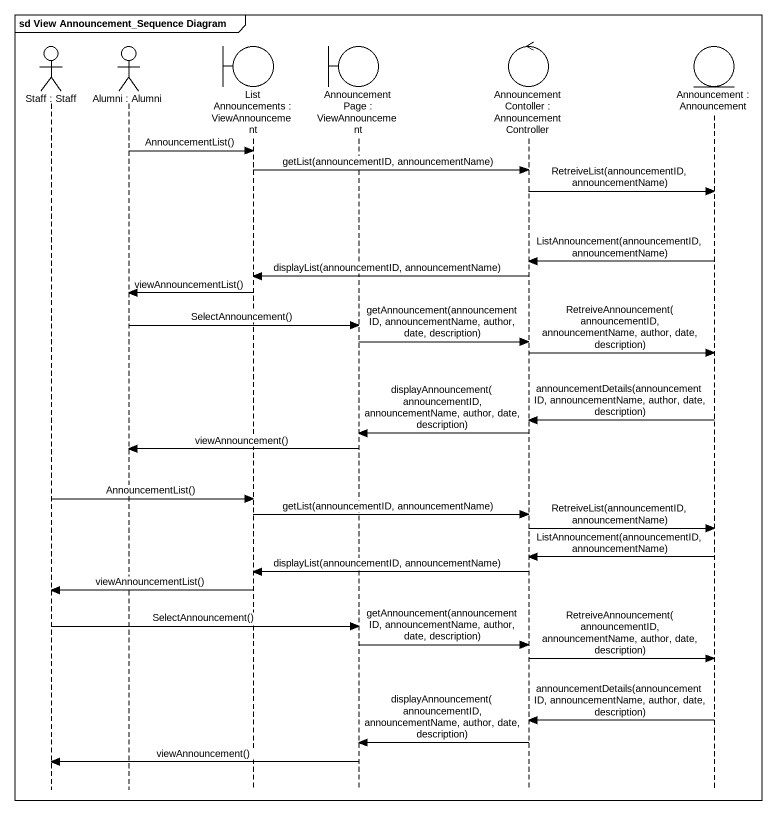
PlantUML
@startuml
mainframe sd View Announcement_Sequence Diagram
hide footbox
actor "Staff : Staff" as Staff
actor "Alumni : Alumni" as Alumni
boundary "List Announcements : ViewAnnouncement" as List_Announcements
boundary "Announcement Page : ViewAnnouncement" as Announcement_Page
control "Announcement Contoller : AnnouncementController" as Announcement_Contoller
entity "Announcement : Announcement" as Announcement

Alumni -> List_Announcements : AnnouncementList()
List_Announcements -> Announcement_Contoller : getList(announcementID, announcementName)
Announcement_Contoller -> Announcement : RetreiveList(announcementID, announcementName)
Announcement -> Announcement_Contoller : ListAnnouncement(announcementID, announcementName)
Announcement_Contoller -> List_Announcements : displayList(announcementID, announcementName)
List_Announcements -> Alumni : viewAnnouncementList()
Alumni -> Announcement_Page : SelectAnnouncement()
Announcement_Page -> Announcement_Contoller : getAnnouncement(announcementID, announcementName, author, date, description)
Announcement_Contoller -> Announcement : RetreiveAnnouncement(announcementID, announcementName, author, date, description)
Announcement -> Announcement_Contoller : announcementDetails(announcementID, announcementName, author, date, description)
Announcement_Contoller -> Announcement_Page : displayAnnouncement(announcementID, announcementName, author, date, description)
Announcement_Page -> Alumni : viewAnnouncement()
Staff -> List_Announcements : AnnouncementList()
List_Announcements -> Announcement_Contoller : getList(announcementID, announcementName)
Announcement_Contoller -> Announcement : RetreiveList(announcementID, announcementName)
Announcement -> Announcement_Contoller : ListAnnouncement(announcementID, announcementName)
Announcement_Contoller -> List_Announcements : displayList(announcementID, announcementName)
List_Announcements -> Staff : viewAnnouncementList()
Staff -> Announcement_Page : SelectAnnouncement()
Announcement_Page -> Announcement_Contoller : getAnnouncement(announcementID, announcementName, author, date, description)
Announcement_Contoller -> Announcement : RetreiveAnnouncement(announcementID, announcementName, author, date, description)
Announcement -> Announcement_Contoller : announcementDetails(announcementID, announcementName, author, date, description)
Announcement_Contoller -> Announcement_Page : displayAnnouncement(announcementID, announcementName, author, date, description)
Announcement_Page -> Staff : viewAnnouncement()
@enduml
